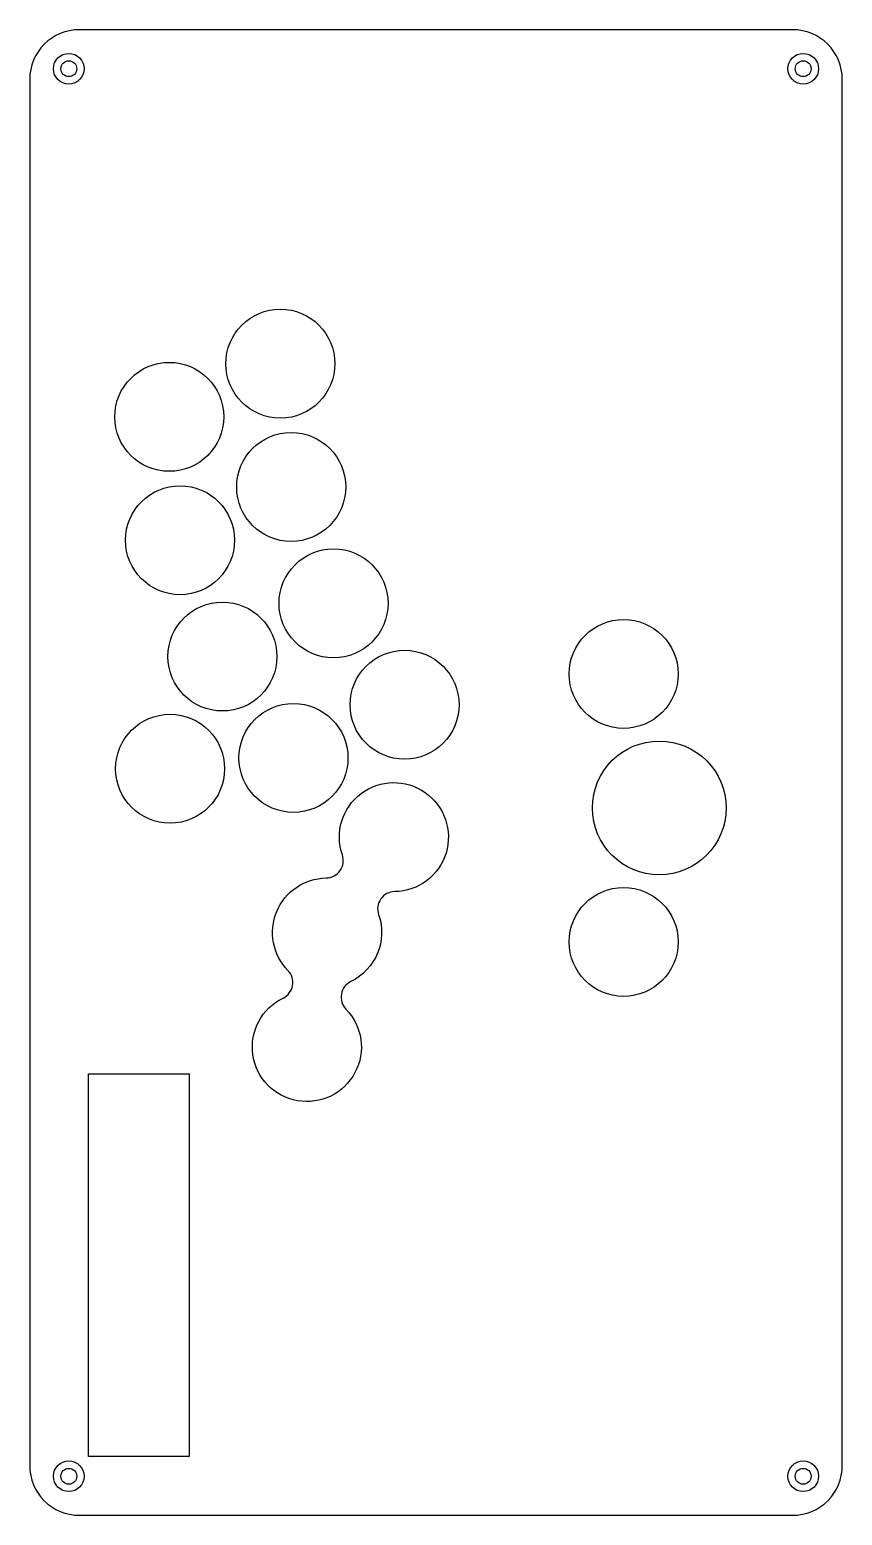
# Model space of a CAD drawing. Header units: millimetres. Extents: x -10 to 154, y 0 to 300.
import ezdxf

# ---------------------------------------------------------------- set-up
doc = ezdxf.new("R2010")
doc.units = ezdxf.units.MM

msp = doc.modelspace()

# ---------------------------------------------------------------- linework, layer by layer
for points in [[(-10, 290), (-10, 10, 0.414214), (0, 0), (144, 0, 0.414214), (154, 10), (154, 290, 0.414214), (144, 300), (0, 300, 0.414214)], [(52.9, 105.26, 0.240995), (53.83, 102.21, -3.087922), (41.13, 104.45, 0.240594), (43.05, 106.99, 0.240995), (42.12, 110.04, -0.657023), (49.84, 128.7, 0.240594), (52.66, 130.19, 0.240995), (53.1, 133.35, -3.087922), (63.67, 125.95, 0.240594), (60.85, 124.46, 0.240995), (60.41, 121.3, -0.379981), (54.82, 107.8, 0.240594)]]:
    msp.add_lwpolyline(points, format="xyb", close=True)
msp.add_lwpolyline([(22.15, 11.85), (1.85, 11.85), (1.85, 89.15), (22.15, 89.15)], close=True)
for centre, radius in [((-2.12, 292.12), 3.1), ((146.12, 292.12), 3.1), ((-2.12, 292.12), 1.6), ((146.12, 292.12), 1.6), ((40.59, 232.56), 11), ((18.16, 221.82), 11), ((42.77, 207.66), 11), ((20.34, 196.91), 11), ((51.32, 184.16), 11), ((28.89, 173.42), 11), ((109.87, 169.91), 11), ((65.66, 163.68), 11), ((43.23, 152.94), 11), ((18.33, 150.76), 11), ((117.06, 142.85), 13.5), ((109.87, 115.79), 11), ((-2.12, 7.88), 3.1), ((-2.12, 7.88), 1.6), ((146.12, 7.88), 3.1), ((146.12, 7.88), 1.6)]:
    msp.add_circle(centre, radius)

doc.saveas('drawing.dxf')
